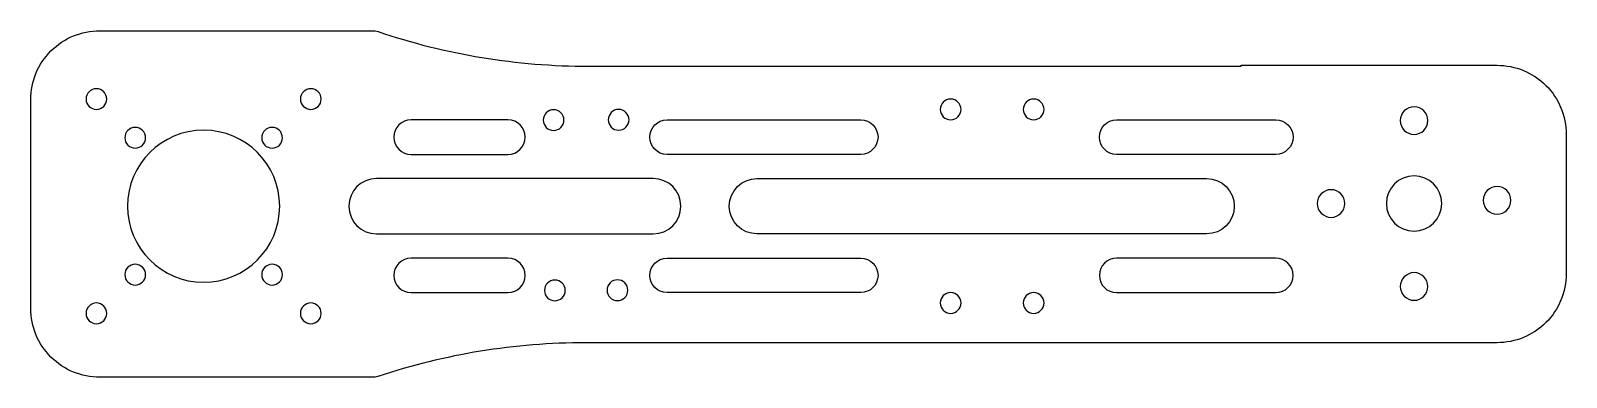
# Model space of a CAD drawing. Header units: millimetres. Extents: x -80 to 142, y -5 to 45.
import ezdxf

# ---------------------------------------------------------------- set-up
doc = ezdxf.new("R2010")
doc.units = ezdxf.units.MM

msp = doc.modelspace()

# ---------------------------------------------------------------- linework, layer by layer
at = {"layer": 'INTERIOR_PROFILES'}
for points in [[(-11.24, 32.25), (-25.24, 32.25, 1), (-25.24, 27.25), (-11.24, 27.25, 1)], [(11.76, 27.25, -1), (11.76, 32.25), (39.76, 32.25, -1), (39.76, 27.25)], [(99.76, 32.25, -1), (99.76, 27.25), (76.76, 27.25, -1), (76.76, 32.25)], [(-30.24, 15.75), (9.76, 15.75, 1), (9.76, 23.75), (-30.24, 23.75, 1)], [(24.76, 15.75, -1), (24.76, 23.75), (89.76, 23.75, -1), (89.76, 15.75)], [(-11.24, 12.25), (-25.24, 12.25, 1), (-25.24, 7.25), (-11.24, 7.25, 1)], [(39.76, 12.25, -1), (39.76, 7.25), (11.76, 7.25, -1), (11.76, 12.25)], [(99.76, 12.25), (76.76, 12.25, 1), (76.76, 7.25), (99.76, 7.25, 1)]]:
    msp.add_lwpolyline(points, format="xyb", close=True, dxfattribs=at)
at = {"layer": 'INTERIOR_PROFILES', "extrusion": (0, 0, -1)}
for centre, radius in [((70.74, 35.25), 1.5), ((39.74, 35.25), 1.5), ((4.64, 32.21), 1.5), ((-4.76, 32.25), 1.5), ((-52.76, 33.75), 1.5), ((-64.76, 33.75), 1.5), ((-119.76, 32.14), 2), ((65.13, 29.65), 1.5), ((45.34, 29.65), 1.5), ((55.24, 19.75), 11), ((-119.76, 20.14), 4), ((-131.76, 20.6), 2), ((-107.76, 20.14), 2), ((65.13, 9.85), 1.5), ((45.34, 9.85), 1.5), ((4.46, 7.57), 1.5), ((-4.59, 7.6), 1.5), ((-119.76, 8.14), 2), ((-52.76, 5.75), 1.5), ((-64.76, 5.75), 1.5), ((70.74, 4.25), 1.5), ((39.74, 4.25), 1.5)]:
    msp.add_circle(centre, radius, dxfattribs=at)
at = {"layer": 'OUTER_PROFILES'}
msp.add_lwpolyline([(94.76, 40.14), (131.76, 40.14, -0.414214), (141.76, 30.14), (141.76, 10, -0.414214), (131.76, 0), (0, 0, 0.080612), (-30.04, -4.88), (-30.42, -5), (-70.24, -5, -0.414214), (-80.24, 5), (-80.24, 35.14, -0.414214), (-70.24, 45.14), (-30.42, 45.14), (-30.02, 45.01, 0.081695), (0.41, 40), (94.76, 40)], format="xyb", close=True, dxfattribs=at)

doc.saveas('drawing.dxf')
